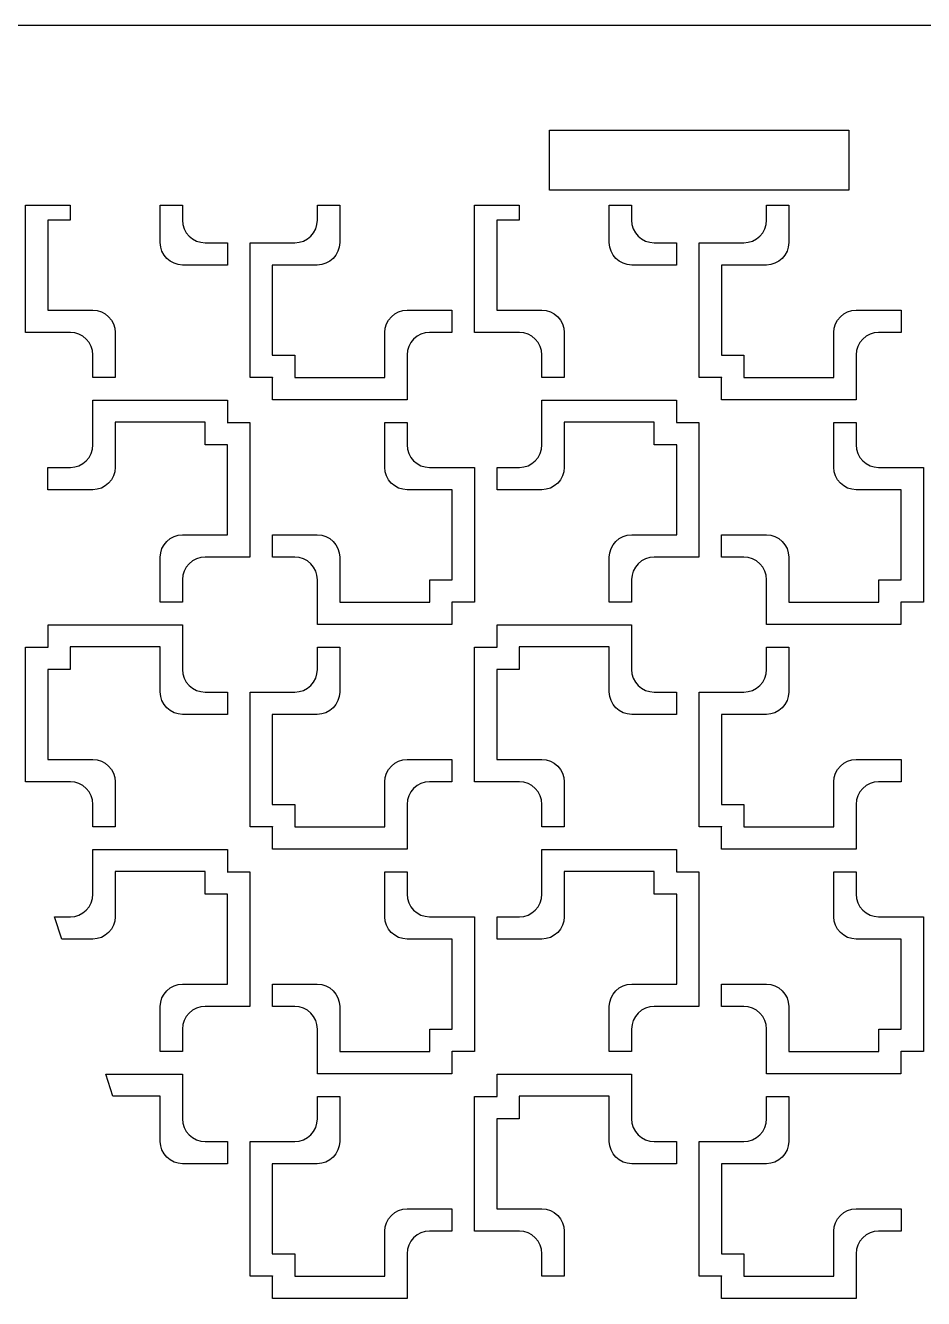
# Model space of a CAD drawing. Header units: metres. Extents: x 20 to 1108, y 20 to 485.
# Drawn here: x 440.8 to 500.8, y 165.8 to 250.8 of the extents above; entities that cross this region are included whole.
import ezdxf

# ---------------------------------------------------------------- set-up
doc = ezdxf.new("R2010")
doc.units = ezdxf.units.M

msp = doc.modelspace()

# ---------------------------------------------------------------- linework, layer by layer
for p, q in [((560.772, 250.826), (410.772, 250.826)), ((475.772, 239.826), (475.772, 243.826)), ((475.772, 243.826), (495.772, 243.826)), ((495.772, 243.826), (495.772, 239.826)), ((495.772, 239.826), (475.772, 239.826)), ((440.779, 230.332), (440.779, 238.826)), ((440.779, 238.826), (443.765, 238.826)), ((443.765, 238.826), (443.765, 237.833)), ((449.779, 236.327), (449.778, 238.826)), ((449.778, 238.826), (451.266, 238.826)), ((451.266, 238.826), (451.266, 237.826)), ((460.278, 237.825), (460.278, 238.826)), ((460.278, 238.826), (461.765, 238.826)), ((461.765, 238.826), (461.765, 236.326)), ((470.779, 230.332), (470.779, 238.826)), ((470.779, 238.826), (473.765, 238.826)), ((473.765, 238.826), (473.765, 237.833)), ((479.779, 236.327), (479.778, 238.826)), ((479.778, 238.826), (481.266, 238.826)), ((481.266, 238.826), (481.266, 237.826)), ((490.278, 237.825), (490.278, 238.826)), ((490.278, 238.826), (491.765, 238.826)), ((491.765, 238.826), (491.765, 236.326)), ((443.765, 237.833), (442.265, 237.832)), ((442.265, 237.832), (442.265, 231.819)), ((451.266, 237.826), (451.294, 237.533)), ((451.294, 237.533), (451.381, 237.25)), ((451.381, 237.25), (451.52, 236.989)), ((460.024, 236.989), (460.163, 237.25)), ((460.163, 237.25), (460.248, 237.533)), ((460.248, 237.533), (460.278, 237.825)), ((473.765, 237.833), (472.265, 237.832)), ((472.265, 237.832), (472.265, 231.819)), ((481.266, 237.826), (481.294, 237.533)), ((481.294, 237.533), (481.381, 237.25)), ((481.381, 237.25), (481.52, 236.989)), ((490.024, 236.989), (490.163, 237.25)), ((490.163, 237.25), (490.248, 237.533)), ((490.248, 237.533), (490.278, 237.825)), ((449.807, 236.035), (449.779, 236.327)), ((451.52, 236.989), (451.707, 236.762)), ((451.707, 236.762), (451.935, 236.574)), ((451.935, 236.574), (452.196, 236.436)), ((452.196, 236.436), (452.479, 236.35)), ((452.479, 236.35), (452.771, 236.32)), ((452.771, 236.32), (454.266, 236.32)), ((454.266, 236.32), (454.266, 234.833)), ((455.779, 227.333), (455.779, 236.32)), ((455.779, 236.32), (458.772, 236.32)), ((458.772, 236.32), (459.065, 236.349)), ((459.065, 236.349), (459.348, 236.436)), ((459.348, 236.436), (459.609, 236.574)), ((459.609, 236.574), (459.836, 236.762)), ((459.836, 236.762), (460.024, 236.989)), ((461.765, 236.326), (461.737, 236.034)), ((479.807, 236.035), (479.779, 236.327)), ((481.52, 236.989), (481.707, 236.762)), ((481.707, 236.762), (481.935, 236.574)), ((481.935, 236.574), (482.196, 236.436)), ((482.196, 236.436), (482.479, 236.35)), ((482.479, 236.35), (482.771, 236.32)), ((482.771, 236.32), (484.266, 236.32)), ((484.266, 236.32), (484.266, 234.833)), ((485.779, 227.333), (485.779, 236.32)), ((485.779, 236.32), (488.772, 236.32)), ((488.772, 236.32), (489.065, 236.349)), ((489.065, 236.349), (489.348, 236.436)), ((489.348, 236.436), (489.609, 236.574)), ((489.609, 236.574), (489.836, 236.762)), ((489.836, 236.762), (490.024, 236.989)), ((491.765, 236.326), (491.737, 236.034)), ((449.892, 235.755), (449.807, 236.035)), ((450.03, 235.497), (449.892, 235.755)), ((450.215, 235.271), (450.03, 235.497)), ((461.514, 235.496), (461.329, 235.27)), ((461.652, 235.755), (461.514, 235.496)), ((461.737, 236.034), (461.652, 235.755)), ((479.892, 235.755), (479.807, 236.035)), ((480.03, 235.497), (479.892, 235.755)), ((480.215, 235.271), (480.03, 235.497)), ((491.514, 235.496), (491.329, 235.27)), ((491.652, 235.755), (491.514, 235.496)), ((491.737, 236.034), (491.652, 235.755)), ((450.442, 235.085), (450.215, 235.271)), ((450.701, 234.946), (450.442, 235.085)), ((450.98, 234.861), (450.701, 234.946)), ((451.272, 234.833), (450.98, 234.861)), ((454.266, 234.833), (451.272, 234.833)), ((460.271, 234.833), (457.265, 234.832)), ((457.265, 234.832), (457.265, 228.82)), ((460.563, 234.861), (460.271, 234.833)), ((460.843, 234.946), (460.563, 234.861)), ((461.102, 235.084), (460.843, 234.946)), ((461.329, 235.27), (461.102, 235.084)), ((480.442, 235.085), (480.215, 235.271)), ((480.701, 234.946), (480.442, 235.085)), ((480.98, 234.861), (480.701, 234.946)), ((481.272, 234.833), (480.98, 234.861)), ((484.266, 234.833), (481.272, 234.833)), ((490.271, 234.833), (487.265, 234.832)), ((487.265, 234.832), (487.265, 228.82)), ((490.563, 234.861), (490.271, 234.833)), ((490.843, 234.946), (490.563, 234.861)), ((491.102, 235.084), (490.843, 234.946)), ((491.329, 235.27), (491.102, 235.084)), ((442.265, 231.819), (445.272, 231.819)), ((445.272, 231.819), (445.564, 231.791)), ((445.564, 231.791), (445.843, 231.706)), ((445.843, 231.706), (446.102, 231.568)), ((446.102, 231.568), (446.329, 231.382)), ((446.329, 231.382), (446.514, 231.155)), ((465.031, 231.156), (465.216, 231.383)), ((465.216, 231.383), (465.442, 231.568)), ((465.442, 231.568), (465.701, 231.706)), ((465.701, 231.706), (465.981, 231.791)), ((465.981, 231.791), (466.273, 231.819)), ((466.273, 231.819), (469.266, 231.819)), ((469.266, 231.819), (469.266, 230.332)), ((472.265, 231.819), (475.272, 231.819)), ((475.272, 231.819), (475.564, 231.791)), ((475.564, 231.791), (475.843, 231.706)), ((475.843, 231.706), (476.102, 231.568)), ((476.102, 231.568), (476.329, 231.382)), ((476.329, 231.382), (476.514, 231.155)), ((495.031, 231.156), (495.216, 231.383)), ((495.216, 231.383), (495.442, 231.568)), ((495.442, 231.568), (495.701, 231.706)), ((495.701, 231.706), (495.981, 231.791)), ((495.981, 231.791), (496.273, 231.819)), ((496.273, 231.819), (499.266, 231.819)), ((499.266, 231.819), (499.266, 230.332)), ((443.773, 230.332), (440.779, 230.332)), ((444.065, 230.303), (443.773, 230.332)), ((446.514, 231.155), (446.652, 230.898)), ((446.652, 230.898), (446.737, 230.617)), ((446.737, 230.617), (446.765, 230.325)), ((464.779, 230.326), (464.807, 230.618)), ((464.807, 230.618), (464.892, 230.898)), ((464.892, 230.898), (465.031, 231.156)), ((467.772, 230.332), (467.479, 230.304)), ((469.266, 230.332), (467.772, 230.332)), ((473.773, 230.332), (470.779, 230.332)), ((474.065, 230.303), (473.773, 230.332)), ((476.514, 231.155), (476.652, 230.898)), ((476.652, 230.898), (476.737, 230.617)), ((476.737, 230.617), (476.765, 230.325)), ((494.779, 230.326), (494.807, 230.618)), ((494.807, 230.618), (494.892, 230.898)), ((494.892, 230.898), (495.031, 231.156)), ((497.772, 230.332), (497.479, 230.304)), ((499.266, 230.332), (497.772, 230.332)), ((444.348, 230.217), (444.065, 230.303)), ((444.609, 230.078), (444.348, 230.217)), ((444.836, 229.891), (444.609, 230.078)), ((445.024, 229.663), (444.836, 229.891)), ((445.163, 229.402), (445.024, 229.663)), ((446.765, 230.325), (446.765, 227.332)), ((464.779, 227.319), (464.779, 230.326)), ((466.52, 229.663), (466.381, 229.402)), ((466.707, 229.891), (466.52, 229.663)), ((466.935, 230.078), (466.707, 229.891)), ((467.196, 230.217), (466.935, 230.078)), ((467.479, 230.304), (467.196, 230.217)), ((474.348, 230.217), (474.065, 230.303)), ((474.609, 230.078), (474.348, 230.217)), ((474.836, 229.891), (474.609, 230.078)), ((475.024, 229.663), (474.836, 229.891)), ((475.163, 229.402), (475.024, 229.663)), ((476.765, 230.325), (476.765, 227.332)), ((494.779, 227.319), (494.779, 230.326)), ((496.52, 229.663), (496.381, 229.402)), ((496.707, 229.891), (496.52, 229.663)), ((496.935, 230.078), (496.707, 229.891)), ((497.196, 230.217), (496.935, 230.078)), ((497.479, 230.304), (497.196, 230.217)), ((445.249, 229.119), (445.163, 229.402)), ((445.278, 228.826), (445.249, 229.119)), ((445.278, 227.332), (445.278, 228.826)), ((457.265, 228.82), (458.765, 228.819)), ((458.765, 228.819), (458.766, 227.319)), ((466.295, 229.119), (466.266, 228.827)), ((466.266, 228.827), (466.266, 225.833)), ((466.381, 229.402), (466.295, 229.119)), ((475.249, 229.119), (475.163, 229.402)), ((475.278, 228.826), (475.249, 229.119)), ((475.278, 227.332), (475.278, 228.826)), ((487.265, 228.82), (488.765, 228.819)), ((488.765, 228.819), (488.766, 227.319)), ((496.295, 229.119), (496.266, 228.827)), ((496.266, 228.827), (496.266, 225.833)), ((496.381, 229.402), (496.295, 229.119)), ((446.765, 227.332), (445.278, 227.332)), ((457.27, 227.333), (455.779, 227.333)), ((457.279, 227.341), (457.27, 227.333)), ((457.279, 227.333), (457.279, 227.341)), ((457.279, 227.324), (457.287, 227.333)), ((457.287, 227.333), (457.279, 227.333)), ((457.279, 225.833), (457.279, 227.324)), ((458.766, 227.319), (464.779, 227.319)), ((476.765, 227.332), (475.278, 227.332)), ((487.27, 227.333), (485.779, 227.333)), ((487.279, 227.341), (487.27, 227.333)), ((487.279, 227.333), (487.279, 227.341)), ((487.279, 227.324), (487.287, 227.333)), ((487.287, 227.333), (487.279, 227.333)), ((487.279, 225.833), (487.279, 227.324)), ((488.766, 227.319), (494.779, 227.319)), ((445.278, 222.825), (445.278, 225.819)), ((445.278, 225.819), (454.265, 225.819)), ((454.265, 225.819), (454.265, 224.328)), ((466.266, 225.833), (457.279, 225.833)), ((475.278, 222.825), (475.278, 225.819)), ((475.278, 225.819), (484.265, 225.819)), ((484.265, 225.819), (484.265, 224.328)), ((496.266, 225.833), (487.279, 225.833)), ((452.778, 224.333), (446.765, 224.333)), ((446.765, 224.333), (446.765, 221.326)), ((452.779, 222.833), (452.778, 224.333)), ((454.265, 224.328), (454.257, 224.319)), ((454.257, 224.319), (454.265, 224.319)), ((454.265, 224.319), (454.265, 224.312)), ((454.265, 224.312), (454.274, 224.319)), ((454.274, 224.319), (455.765, 224.319)), ((455.765, 224.319), (455.765, 215.332)), ((464.779, 221.327), (464.779, 224.32)), ((464.779, 224.32), (466.266, 224.32)), ((466.266, 224.32), (466.266, 222.826)), ((482.778, 224.333), (476.765, 224.333)), ((476.765, 224.333), (476.765, 221.326)), ((482.779, 222.833), (482.778, 224.333)), ((484.265, 224.328), (484.257, 224.319)), ((484.257, 224.319), (484.265, 224.319)), ((484.265, 224.319), (484.265, 224.312)), ((484.265, 224.312), (484.274, 224.319)), ((484.274, 224.319), (485.765, 224.319)), ((485.765, 224.319), (485.765, 215.332)), ((494.779, 221.327), (494.779, 224.32)), ((494.779, 224.32), (496.266, 224.32)), ((496.266, 224.32), (496.266, 222.826)), ((445.248, 222.533), (445.278, 222.825)), ((454.279, 222.832), (452.779, 222.833)), ((454.279, 216.82), (454.279, 222.832)), ((466.266, 222.826), (466.294, 222.533)), ((475.248, 222.533), (475.278, 222.825)), ((484.279, 222.832), (482.779, 222.833)), ((484.279, 216.82), (484.279, 222.832)), ((496.266, 222.826), (496.294, 222.533)), ((444.836, 221.762), (445.024, 221.989)), ((445.024, 221.989), (445.163, 222.25)), ((445.163, 222.25), (445.248, 222.533)), ((466.294, 222.533), (466.381, 222.25)), ((466.381, 222.25), (466.52, 221.989)), ((466.52, 221.989), (466.707, 221.762)), ((474.836, 221.762), (475.024, 221.989)), ((475.024, 221.989), (475.163, 222.25)), ((475.163, 222.25), (475.248, 222.533)), ((496.294, 222.533), (496.381, 222.25)), ((496.381, 222.25), (496.52, 221.989)), ((496.52, 221.989), (496.707, 221.762)), ((442.278, 219.833), (442.278, 221.32)), ((442.278, 221.32), (443.772, 221.32)), ((443.772, 221.32), (444.065, 221.349)), ((444.065, 221.349), (444.348, 221.436)), ((444.348, 221.436), (444.609, 221.574)), ((444.609, 221.574), (444.836, 221.762)), ((446.737, 221.034), (446.652, 220.755)), ((446.765, 221.326), (446.737, 221.034)), ((464.807, 221.035), (464.779, 221.327)), ((464.892, 220.755), (464.807, 221.035)), ((466.707, 221.762), (466.935, 221.574)), ((466.935, 221.574), (467.196, 221.436)), ((467.196, 221.436), (467.479, 221.35)), ((467.479, 221.35), (467.771, 221.32)), ((467.771, 221.32), (470.765, 221.32)), ((470.765, 221.32), (470.765, 212.333)), ((472.278, 219.833), (472.278, 221.32)), ((472.278, 221.32), (473.772, 221.32)), ((473.772, 221.32), (474.065, 221.349)), ((474.065, 221.349), (474.348, 221.436)), ((474.348, 221.436), (474.609, 221.574)), ((474.609, 221.574), (474.836, 221.762)), ((476.737, 221.034), (476.652, 220.755)), ((476.765, 221.326), (476.737, 221.034)), ((494.807, 221.035), (494.779, 221.327)), ((494.892, 220.755), (494.807, 221.035)), ((496.707, 221.762), (496.935, 221.574)), ((496.935, 221.574), (497.196, 221.436)), ((497.196, 221.436), (497.479, 221.35)), ((497.479, 221.35), (497.771, 221.32)), ((497.771, 221.32), (500.765, 221.32)), ((500.765, 221.32), (500.765, 212.333)), ((446.329, 220.27), (446.102, 220.084)), ((446.514, 220.496), (446.329, 220.27)), ((446.652, 220.755), (446.514, 220.496)), ((465.03, 220.497), (464.892, 220.755)), ((465.215, 220.271), (465.03, 220.497)), ((465.442, 220.085), (465.215, 220.271)), ((476.329, 220.27), (476.102, 220.084)), ((476.514, 220.496), (476.329, 220.27)), ((476.652, 220.755), (476.514, 220.496)), ((495.03, 220.497), (494.892, 220.755)), ((495.215, 220.271), (495.03, 220.497)), ((495.442, 220.085), (495.215, 220.271)), ((445.271, 219.833), (442.278, 219.833)), ((445.563, 219.861), (445.271, 219.833)), ((445.843, 219.946), (445.563, 219.861)), ((446.102, 220.084), (445.843, 219.946)), ((465.701, 219.946), (465.442, 220.085)), ((465.98, 219.861), (465.701, 219.946)), ((466.272, 219.833), (465.98, 219.861)), ((469.279, 219.833), (466.272, 219.833)), ((469.279, 213.82), (469.279, 219.833)), ((475.271, 219.833), (472.278, 219.833)), ((475.563, 219.861), (475.271, 219.833)), ((475.843, 219.946), (475.563, 219.861)), ((476.102, 220.084), (475.843, 219.946)), ((495.701, 219.946), (495.442, 220.085)), ((495.98, 219.861), (495.701, 219.946)), ((496.272, 219.833), (495.98, 219.861)), ((499.279, 219.833), (496.272, 219.833)), ((499.279, 213.82), (499.279, 219.833)), ((450.701, 216.706), (450.981, 216.791)), ((450.981, 216.791), (451.273, 216.819)), ((451.273, 216.819), (454.279, 216.82)), ((457.278, 215.332), (457.278, 216.819)), ((457.278, 216.819), (460.272, 216.819)), ((460.272, 216.819), (460.564, 216.791)), ((460.564, 216.791), (460.843, 216.706)), ((480.701, 216.706), (480.981, 216.791)), ((480.981, 216.791), (481.273, 216.819)), ((481.273, 216.819), (484.279, 216.82)), ((487.278, 215.332), (487.278, 216.819)), ((487.278, 216.819), (490.272, 216.819)), ((490.272, 216.819), (490.564, 216.791)), ((490.564, 216.791), (490.843, 216.706)), ((449.807, 215.618), (449.892, 215.898)), ((449.892, 215.898), (450.031, 216.156)), ((450.031, 216.156), (450.216, 216.383)), ((450.216, 216.383), (450.442, 216.568)), ((450.442, 216.568), (450.701, 216.706)), ((460.843, 216.706), (461.102, 216.568)), ((461.102, 216.568), (461.329, 216.382)), ((461.329, 216.382), (461.514, 216.155)), ((461.514, 216.155), (461.652, 215.898)), ((461.652, 215.898), (461.737, 215.617)), ((479.807, 215.618), (479.892, 215.898)), ((479.892, 215.898), (480.031, 216.156)), ((480.031, 216.156), (480.216, 216.383)), ((480.216, 216.383), (480.442, 216.568)), ((480.442, 216.568), (480.701, 216.706)), ((490.843, 216.706), (491.102, 216.568)), ((491.102, 216.568), (491.329, 216.382)), ((491.329, 216.382), (491.514, 216.155)), ((491.514, 216.155), (491.652, 215.898)), ((491.652, 215.898), (491.737, 215.617)), ((449.779, 215.326), (449.807, 215.618)), ((449.779, 212.332), (449.779, 215.326)), ((451.935, 215.078), (451.707, 214.891)), ((452.196, 215.217), (451.935, 215.078)), ((452.479, 215.304), (452.196, 215.217)), ((452.772, 215.332), (452.479, 215.304)), ((455.765, 215.332), (452.772, 215.332)), ((458.773, 215.332), (457.278, 215.332)), ((459.065, 215.303), (458.773, 215.332)), ((459.348, 215.217), (459.065, 215.303)), ((459.609, 215.078), (459.348, 215.217)), ((459.836, 214.891), (459.609, 215.078)), ((461.737, 215.617), (461.765, 215.325)), ((461.765, 215.325), (461.766, 212.319)), ((479.779, 215.326), (479.807, 215.618)), ((479.779, 212.332), (479.779, 215.326)), ((481.935, 215.078), (481.707, 214.891)), ((482.196, 215.217), (481.935, 215.078)), ((482.479, 215.304), (482.196, 215.217)), ((482.772, 215.332), (482.479, 215.304)), ((485.765, 215.332), (482.772, 215.332)), ((488.773, 215.332), (487.278, 215.332)), ((489.065, 215.303), (488.773, 215.332)), ((489.348, 215.217), (489.065, 215.303)), ((489.609, 215.078), (489.348, 215.217)), ((489.836, 214.891), (489.609, 215.078)), ((491.737, 215.617), (491.765, 215.325)), ((491.765, 215.325), (491.766, 212.319)), ((451.381, 214.402), (451.295, 214.119)), ((451.52, 214.663), (451.381, 214.402)), ((451.707, 214.891), (451.52, 214.663)), ((460.024, 214.663), (459.836, 214.891)), ((460.163, 214.402), (460.024, 214.663)), ((460.249, 214.119), (460.163, 214.402)), ((481.381, 214.402), (481.295, 214.119)), ((481.52, 214.663), (481.381, 214.402)), ((481.707, 214.891), (481.52, 214.663)), ((490.024, 214.663), (489.836, 214.891)), ((490.163, 214.402), (490.024, 214.663)), ((490.249, 214.119), (490.163, 214.402)), ((451.295, 214.119), (451.266, 213.827)), ((451.266, 213.827), (451.266, 212.332)), ((460.278, 213.826), (460.249, 214.119)), ((460.278, 210.833), (460.278, 213.826)), ((467.778, 212.319), (467.779, 213.819)), ((467.779, 213.819), (469.279, 213.82)), ((481.295, 214.119), (481.266, 213.827)), ((481.266, 213.827), (481.266, 212.332)), ((490.278, 213.826), (490.249, 214.119)), ((490.278, 210.833), (490.278, 213.826)), ((497.778, 212.319), (497.779, 213.819)), ((497.779, 213.819), (499.279, 213.82)), ((451.266, 212.332), (449.779, 212.332)), ((461.766, 212.319), (467.778, 212.319)), ((469.265, 212.333), (469.257, 212.333)), ((469.257, 212.333), (469.265, 212.324)), ((469.274, 212.333), (469.265, 212.341)), ((469.265, 212.341), (469.265, 212.333)), ((469.265, 212.324), (469.265, 210.833)), ((470.765, 212.333), (469.274, 212.333)), ((481.266, 212.332), (479.779, 212.332)), ((491.766, 212.319), (497.778, 212.319)), ((499.265, 212.333), (499.257, 212.333)), ((499.257, 212.333), (499.265, 212.324)), ((499.274, 212.333), (499.265, 212.341)), ((499.265, 212.341), (499.265, 212.333)), ((499.265, 212.324), (499.265, 210.833)), ((500.765, 212.333), (499.274, 212.333)), ((442.279, 209.328), (442.279, 210.819)), ((442.279, 210.819), (451.266, 210.819)), ((451.266, 210.819), (451.266, 207.826)), ((469.265, 210.833), (460.278, 210.833)), ((472.279, 209.328), (472.279, 210.819)), ((472.279, 210.819), (481.266, 210.819)), ((481.266, 210.819), (481.266, 207.826)), ((499.265, 210.833), (490.278, 210.833)), ((440.779, 200.332), (440.779, 209.319)), ((440.779, 209.319), (442.27, 209.319)), ((442.27, 209.319), (442.279, 209.312)), ((442.287, 209.319), (442.279, 209.328)), ((442.279, 209.312), (442.279, 209.319)), ((442.279, 209.319), (442.287, 209.319)), ((443.766, 209.333), (443.765, 207.833)), ((449.778, 209.333), (443.766, 209.333)), ((449.779, 206.327), (449.778, 209.333)), ((460.278, 207.825), (460.278, 209.32)), ((460.278, 209.32), (461.765, 209.32)), ((461.765, 209.32), (461.765, 206.326)), ((470.779, 200.332), (470.779, 209.319)), ((470.779, 209.319), (472.27, 209.319)), ((472.27, 209.319), (472.279, 209.312)), ((472.287, 209.319), (472.279, 209.328)), ((472.279, 209.312), (472.279, 209.319)), ((472.279, 209.319), (472.287, 209.319)), ((473.766, 209.333), (473.765, 207.833)), ((479.778, 209.333), (473.766, 209.333)), ((479.779, 206.327), (479.778, 209.333)), ((490.278, 207.825), (490.278, 209.32)), ((490.278, 209.32), (491.765, 209.32)), ((491.765, 209.32), (491.765, 206.326)), ((443.765, 207.833), (442.265, 207.832)), ((442.265, 207.832), (442.265, 201.819)), ((451.266, 207.826), (451.294, 207.533)), ((451.294, 207.533), (451.381, 207.25)), ((460.163, 207.25), (460.248, 207.533)), ((460.248, 207.533), (460.278, 207.825)), ((473.765, 207.833), (472.265, 207.832)), ((472.265, 207.832), (472.265, 201.819)), ((481.266, 207.826), (481.294, 207.533)), ((481.294, 207.533), (481.381, 207.25)), ((490.163, 207.25), (490.248, 207.533)), ((490.248, 207.533), (490.278, 207.825)), ((451.381, 207.25), (451.52, 206.989)), ((451.52, 206.989), (451.707, 206.762)), ((451.707, 206.762), (451.935, 206.574)), ((451.935, 206.574), (452.196, 206.436)), ((459.348, 206.436), (459.609, 206.574)), ((459.609, 206.574), (459.836, 206.762)), ((459.836, 206.762), (460.024, 206.989)), ((460.024, 206.989), (460.163, 207.25)), ((481.381, 207.25), (481.52, 206.989)), ((481.52, 206.989), (481.707, 206.762)), ((481.707, 206.762), (481.935, 206.574)), ((481.935, 206.574), (482.196, 206.436)), ((489.348, 206.436), (489.609, 206.574)), ((489.609, 206.574), (489.836, 206.762)), ((489.836, 206.762), (490.024, 206.989)), ((490.024, 206.989), (490.163, 207.25)), ((449.807, 206.035), (449.779, 206.327)), ((449.892, 205.755), (449.807, 206.035)), ((450.03, 205.497), (449.892, 205.755)), ((452.196, 206.436), (452.479, 206.35)), ((452.479, 206.35), (452.771, 206.32)), ((452.771, 206.32), (454.266, 206.32)), ((454.266, 206.32), (454.266, 204.833)), ((455.779, 197.333), (455.779, 206.32)), ((455.779, 206.32), (458.772, 206.32)), ((458.772, 206.32), (459.065, 206.349)), ((459.065, 206.349), (459.348, 206.436)), ((461.652, 205.755), (461.514, 205.496)), ((461.737, 206.034), (461.652, 205.755)), ((461.765, 206.326), (461.737, 206.034)), ((479.807, 206.035), (479.779, 206.327)), ((479.892, 205.755), (479.807, 206.035)), ((480.03, 205.497), (479.892, 205.755)), ((482.196, 206.436), (482.479, 206.35)), ((482.479, 206.35), (482.771, 206.32)), ((482.771, 206.32), (484.266, 206.32)), ((484.266, 206.32), (484.266, 204.833)), ((485.779, 197.333), (485.779, 206.32)), ((485.779, 206.32), (488.772, 206.32)), ((488.772, 206.32), (489.065, 206.349)), ((489.065, 206.349), (489.348, 206.436)), ((491.652, 205.755), (491.514, 205.496)), ((491.737, 206.034), (491.652, 205.755)), ((491.765, 206.326), (491.737, 206.034)), ((450.215, 205.271), (450.03, 205.497)), ((450.442, 205.085), (450.215, 205.271)), ((450.701, 204.946), (450.442, 205.085)), ((450.98, 204.861), (450.701, 204.946)), ((451.272, 204.833), (450.98, 204.861)), ((460.563, 204.861), (460.271, 204.833)), ((460.843, 204.946), (460.563, 204.861)), ((461.102, 205.084), (460.843, 204.946)), ((461.329, 205.27), (461.102, 205.084)), ((461.514, 205.496), (461.329, 205.27)), ((480.215, 205.271), (480.03, 205.497)), ((480.442, 205.085), (480.215, 205.271)), ((480.701, 204.946), (480.442, 205.085)), ((480.98, 204.861), (480.701, 204.946)), ((481.272, 204.833), (480.98, 204.861)), ((490.563, 204.861), (490.271, 204.833)), ((490.843, 204.946), (490.563, 204.861)), ((491.102, 205.084), (490.843, 204.946)), ((491.329, 205.27), (491.102, 205.084)), ((491.514, 205.496), (491.329, 205.27)), ((454.266, 204.833), (451.272, 204.833)), ((460.271, 204.833), (457.265, 204.832)), ((457.265, 204.832), (457.265, 198.82)), ((484.266, 204.833), (481.272, 204.833)), ((490.271, 204.833), (487.265, 204.832)), ((487.265, 204.832), (487.265, 198.82)), ((442.265, 201.819), (445.272, 201.819)), ((445.272, 201.819), (445.564, 201.791)), ((445.564, 201.791), (445.843, 201.706)), ((445.843, 201.706), (446.102, 201.568)), ((446.102, 201.568), (446.329, 201.382)), ((465.216, 201.383), (465.442, 201.568)), ((465.442, 201.568), (465.701, 201.706)), ((465.701, 201.706), (465.981, 201.791)), ((465.981, 201.791), (466.273, 201.819)), ((466.273, 201.819), (469.266, 201.819)), ((469.266, 201.819), (469.266, 200.332)), ((472.265, 201.819), (475.272, 201.819)), ((475.272, 201.819), (475.564, 201.791)), ((475.564, 201.791), (475.843, 201.706)), ((475.843, 201.706), (476.102, 201.568)), ((476.102, 201.568), (476.329, 201.382)), ((495.216, 201.383), (495.442, 201.568)), ((495.442, 201.568), (495.701, 201.706)), ((495.701, 201.706), (495.981, 201.791)), ((495.981, 201.791), (496.273, 201.819)), ((496.273, 201.819), (499.266, 201.819)), ((499.266, 201.819), (499.266, 200.332)), ((446.329, 201.382), (446.514, 201.155)), ((446.514, 201.155), (446.652, 200.898)), ((446.652, 200.898), (446.737, 200.617)), ((446.737, 200.617), (446.765, 200.325)), ((464.779, 200.326), (464.807, 200.618)), ((464.807, 200.618), (464.892, 200.898)), ((464.892, 200.898), (465.031, 201.156)), ((465.031, 201.156), (465.216, 201.383)), ((476.329, 201.382), (476.514, 201.155)), ((476.514, 201.155), (476.652, 200.898)), ((476.652, 200.898), (476.737, 200.617)), ((476.737, 200.617), (476.765, 200.325)), ((494.779, 200.326), (494.807, 200.618)), ((494.807, 200.618), (494.892, 200.898)), ((494.892, 200.898), (495.031, 201.156)), ((495.031, 201.156), (495.216, 201.383)), ((443.773, 200.332), (440.779, 200.332)), ((444.065, 200.303), (443.773, 200.332)), ((444.348, 200.217), (444.065, 200.303)), ((444.609, 200.078), (444.348, 200.217)), ((444.836, 199.891), (444.609, 200.078)), ((445.024, 199.663), (444.836, 199.891)), ((446.765, 200.325), (446.765, 197.332)), ((464.779, 197.319), (464.779, 200.326)), ((466.707, 199.891), (466.52, 199.663)), ((466.935, 200.078), (466.707, 199.891)), ((467.196, 200.217), (466.935, 200.078)), ((467.479, 200.304), (467.196, 200.217)), ((467.772, 200.332), (467.479, 200.304)), ((469.266, 200.332), (467.772, 200.332)), ((473.773, 200.332), (470.779, 200.332)), ((474.065, 200.303), (473.773, 200.332)), ((474.348, 200.217), (474.065, 200.303)), ((474.609, 200.078), (474.348, 200.217)), ((474.836, 199.891), (474.609, 200.078)), ((475.024, 199.663), (474.836, 199.891)), ((476.765, 200.325), (476.765, 197.332)), ((494.779, 197.319), (494.779, 200.326)), ((496.707, 199.891), (496.52, 199.663)), ((496.935, 200.078), (496.707, 199.891)), ((497.196, 200.217), (496.935, 200.078)), ((497.479, 200.304), (497.196, 200.217)), ((497.772, 200.332), (497.479, 200.304)), ((499.266, 200.332), (497.772, 200.332)), ((445.163, 199.402), (445.024, 199.663)), ((445.249, 199.119), (445.163, 199.402)), ((445.278, 198.826), (445.249, 199.119)), ((466.295, 199.119), (466.266, 198.827)), ((466.381, 199.402), (466.295, 199.119)), ((466.52, 199.663), (466.381, 199.402)), ((475.163, 199.402), (475.024, 199.663)), ((475.249, 199.119), (475.163, 199.402)), ((475.278, 198.826), (475.249, 199.119)), ((496.295, 199.119), (496.266, 198.827)), ((496.381, 199.402), (496.295, 199.119)), ((496.52, 199.663), (496.381, 199.402)), ((445.278, 197.332), (445.278, 198.826)), ((457.265, 198.82), (458.765, 198.819)), ((458.765, 198.819), (458.766, 197.319)), ((466.266, 198.827), (466.266, 195.833)), ((475.278, 197.332), (475.278, 198.826)), ((487.265, 198.82), (488.765, 198.819)), ((488.765, 198.819), (488.766, 197.319)), ((496.266, 198.827), (496.266, 195.833)), ((446.765, 197.332), (445.278, 197.332)), ((457.27, 197.333), (455.779, 197.333)), ((457.279, 197.341), (457.27, 197.333)), ((457.279, 197.333), (457.279, 197.341)), ((457.279, 197.324), (457.287, 197.333)), ((457.287, 197.333), (457.279, 197.333)), ((457.279, 195.833), (457.279, 197.324)), ((458.766, 197.319), (464.779, 197.319)), ((476.765, 197.332), (475.278, 197.332)), ((487.27, 197.333), (485.779, 197.333)), ((487.279, 197.341), (487.27, 197.333)), ((487.279, 197.333), (487.279, 197.341)), ((487.279, 197.324), (487.287, 197.333)), ((487.287, 197.333), (487.279, 197.333)), ((487.279, 195.833), (487.279, 197.324)), ((488.766, 197.319), (494.779, 197.319)), ((445.278, 192.825), (445.278, 195.819)), ((445.278, 195.819), (454.265, 195.819)), ((454.265, 195.819), (454.265, 194.328)), ((466.266, 195.833), (457.279, 195.833)), ((475.278, 192.825), (475.278, 195.819)), ((475.278, 195.819), (484.265, 195.819)), ((484.265, 195.819), (484.265, 194.328)), ((496.266, 195.833), (487.279, 195.833)), ((452.778, 194.333), (446.765, 194.333)), ((446.765, 194.333), (446.765, 191.326)), ((452.779, 192.833), (452.778, 194.333)), ((454.265, 194.328), (454.257, 194.319)), ((454.257, 194.319), (454.265, 194.319)), ((454.265, 194.319), (454.265, 194.312)), ((454.265, 194.312), (454.274, 194.319)), ((454.274, 194.319), (455.765, 194.319)), ((455.765, 194.319), (455.765, 185.332)), ((464.779, 191.327), (464.779, 194.32)), ((464.779, 194.32), (466.266, 194.32)), ((466.266, 194.32), (466.266, 192.826)), ((482.778, 194.333), (476.765, 194.333)), ((476.765, 194.333), (476.765, 191.326)), ((482.779, 192.833), (482.778, 194.333)), ((484.265, 194.328), (484.257, 194.319)), ((484.257, 194.319), (484.265, 194.319)), ((484.265, 194.319), (484.265, 194.312)), ((484.265, 194.312), (484.274, 194.319)), ((484.274, 194.319), (485.765, 194.319)), ((485.765, 194.319), (485.765, 185.332)), ((494.779, 191.327), (494.779, 194.32)), ((494.779, 194.32), (496.266, 194.32)), ((496.266, 194.32), (496.266, 192.826)), ((445.024, 191.989), (445.163, 192.25)), ((445.163, 192.25), (445.248, 192.533)), ((445.248, 192.533), (445.278, 192.825)), ((454.279, 192.832), (452.779, 192.833)), ((454.279, 186.82), (454.279, 192.832)), ((466.266, 192.826), (466.294, 192.533)), ((466.294, 192.533), (466.381, 192.25)), ((466.381, 192.25), (466.52, 191.989)), ((475.024, 191.989), (475.163, 192.25)), ((475.163, 192.25), (475.248, 192.533)), ((475.248, 192.533), (475.278, 192.825)), ((484.279, 192.832), (482.779, 192.833)), ((484.279, 186.82), (484.279, 192.832)), ((496.266, 192.826), (496.294, 192.533)), ((496.294, 192.533), (496.381, 192.25)), ((496.381, 192.25), (496.52, 191.989)), ((443.207, 189.833), (442.724, 191.32)), ((442.724, 191.32), (443.772, 191.32)), ((443.772, 191.32), (444.065, 191.349)), ((444.065, 191.349), (444.348, 191.436)), ((444.348, 191.436), (444.609, 191.574)), ((444.609, 191.574), (444.836, 191.762)), ((444.836, 191.762), (445.024, 191.989)), ((446.765, 191.326), (446.737, 191.034)), ((464.807, 191.035), (464.779, 191.327)), ((466.52, 191.989), (466.707, 191.762)), ((466.707, 191.762), (466.935, 191.574)), ((466.935, 191.574), (467.196, 191.436)), ((467.196, 191.436), (467.479, 191.35)), ((467.479, 191.35), (467.771, 191.32)), ((467.771, 191.32), (470.765, 191.32)), ((470.765, 191.32), (470.765, 182.333)), ((472.278, 189.833), (472.278, 191.32)), ((472.278, 191.32), (473.772, 191.32)), ((473.772, 191.32), (474.065, 191.349)), ((474.065, 191.349), (474.348, 191.436)), ((474.348, 191.436), (474.609, 191.574)), ((474.609, 191.574), (474.836, 191.762)), ((474.836, 191.762), (475.024, 191.989)), ((476.765, 191.326), (476.737, 191.034)), ((494.807, 191.035), (494.779, 191.327)), ((496.52, 191.989), (496.707, 191.762)), ((496.707, 191.762), (496.935, 191.574)), ((496.935, 191.574), (497.196, 191.436)), ((497.196, 191.436), (497.479, 191.35)), ((497.479, 191.35), (497.771, 191.32)), ((497.771, 191.32), (500.765, 191.32)), ((500.765, 191.32), (500.765, 182.333)), ((446.514, 190.496), (446.329, 190.27)), ((446.652, 190.755), (446.514, 190.496)), ((446.737, 191.034), (446.652, 190.755)), ((464.892, 190.755), (464.807, 191.035)), ((465.03, 190.497), (464.892, 190.755)), ((465.215, 190.271), (465.03, 190.497)), ((476.514, 190.496), (476.329, 190.27)), ((476.652, 190.755), (476.514, 190.496)), ((476.737, 191.034), (476.652, 190.755)), ((494.892, 190.755), (494.807, 191.035)), ((495.03, 190.497), (494.892, 190.755)), ((495.215, 190.271), (495.03, 190.497)), ((445.271, 189.833), (443.207, 189.833)), ((445.563, 189.861), (445.271, 189.833)), ((445.843, 189.946), (445.563, 189.861)), ((446.102, 190.084), (445.843, 189.946)), ((446.329, 190.27), (446.102, 190.084)), ((465.442, 190.085), (465.215, 190.271)), ((465.701, 189.946), (465.442, 190.085)), ((465.98, 189.861), (465.701, 189.946)), ((466.272, 189.833), (465.98, 189.861)), ((469.279, 189.833), (466.272, 189.833)), ((469.279, 183.82), (469.279, 189.833)), ((475.271, 189.833), (472.278, 189.833)), ((475.563, 189.861), (475.271, 189.833)), ((475.843, 189.946), (475.563, 189.861)), ((476.102, 190.084), (475.843, 189.946)), ((476.329, 190.27), (476.102, 190.084)), ((495.442, 190.085), (495.215, 190.271)), ((495.701, 189.946), (495.442, 190.085)), ((495.98, 189.861), (495.701, 189.946)), ((496.272, 189.833), (495.98, 189.861)), ((499.279, 189.833), (496.272, 189.833)), ((499.279, 183.82), (499.279, 189.833)), ((449.892, 185.898), (450.031, 186.156)), ((450.031, 186.156), (450.216, 186.383)), ((450.216, 186.383), (450.442, 186.568)), ((450.442, 186.568), (450.701, 186.706)), ((450.701, 186.706), (450.981, 186.791)), ((450.981, 186.791), (451.273, 186.819)), ((451.273, 186.819), (454.279, 186.82)), ((457.278, 185.332), (457.278, 186.819)), ((457.278, 186.819), (460.272, 186.819)), ((460.272, 186.819), (460.564, 186.791)), ((460.564, 186.791), (460.843, 186.706)), ((460.843, 186.706), (461.102, 186.568)), ((461.102, 186.568), (461.329, 186.382)), ((461.329, 186.382), (461.514, 186.155)), ((461.514, 186.155), (461.652, 185.898)), ((479.892, 185.898), (480.031, 186.156)), ((480.031, 186.156), (480.216, 186.383)), ((480.216, 186.383), (480.442, 186.568)), ((480.442, 186.568), (480.701, 186.706)), ((480.701, 186.706), (480.981, 186.791)), ((480.981, 186.791), (481.273, 186.819)), ((481.273, 186.819), (484.279, 186.82)), ((487.278, 185.332), (487.278, 186.819)), ((487.278, 186.819), (490.272, 186.819)), ((490.272, 186.819), (490.564, 186.791)), ((490.564, 186.791), (490.843, 186.706)), ((490.843, 186.706), (491.102, 186.568)), ((491.102, 186.568), (491.329, 186.382)), ((491.329, 186.382), (491.514, 186.155)), ((491.514, 186.155), (491.652, 185.898)), ((449.779, 185.326), (449.807, 185.618)), ((449.779, 182.332), (449.779, 185.326)), ((449.807, 185.618), (449.892, 185.898)), ((452.479, 185.304), (452.196, 185.217)), ((452.772, 185.332), (452.479, 185.304)), ((455.765, 185.332), (452.772, 185.332)), ((458.773, 185.332), (457.278, 185.332)), ((459.065, 185.303), (458.773, 185.332)), ((459.348, 185.217), (459.065, 185.303)), ((461.652, 185.898), (461.737, 185.617)), ((461.737, 185.617), (461.765, 185.325)), ((461.765, 185.325), (461.766, 182.319)), ((479.779, 185.326), (479.807, 185.618)), ((479.779, 182.332), (479.779, 185.326)), ((479.807, 185.618), (479.892, 185.898)), ((482.479, 185.304), (482.196, 185.217)), ((482.772, 185.332), (482.479, 185.304)), ((485.765, 185.332), (482.772, 185.332)), ((488.773, 185.332), (487.278, 185.332)), ((489.065, 185.303), (488.773, 185.332)), ((489.348, 185.217), (489.065, 185.303)), ((491.652, 185.898), (491.737, 185.617)), ((491.737, 185.617), (491.765, 185.325)), ((491.765, 185.325), (491.766, 182.319)), ((451.52, 184.663), (451.381, 184.402)), ((451.707, 184.891), (451.52, 184.663)), ((451.935, 185.078), (451.707, 184.891)), ((452.196, 185.217), (451.935, 185.078)), ((459.609, 185.078), (459.348, 185.217)), ((459.836, 184.891), (459.609, 185.078)), ((460.024, 184.663), (459.836, 184.891)), ((460.163, 184.402), (460.024, 184.663)), ((481.52, 184.663), (481.381, 184.402)), ((481.707, 184.891), (481.52, 184.663)), ((481.935, 185.078), (481.707, 184.891)), ((482.196, 185.217), (481.935, 185.078)), ((489.609, 185.078), (489.348, 185.217)), ((489.836, 184.891), (489.609, 185.078)), ((490.024, 184.663), (489.836, 184.891)), ((490.163, 184.402), (490.024, 184.663)), ((451.295, 184.119), (451.266, 183.827)), ((451.266, 183.827), (451.266, 182.332)), ((451.381, 184.402), (451.295, 184.119)), ((460.249, 184.119), (460.163, 184.402)), ((460.278, 183.826), (460.249, 184.119)), ((460.278, 180.833), (460.278, 183.826)), ((467.778, 182.319), (467.779, 183.819)), ((467.779, 183.819), (469.279, 183.82)), ((481.295, 184.119), (481.266, 183.827)), ((481.266, 183.827), (481.266, 182.332)), ((481.381, 184.402), (481.295, 184.119)), ((490.249, 184.119), (490.163, 184.402)), ((490.278, 183.826), (490.249, 184.119)), ((490.278, 180.833), (490.278, 183.826)), ((497.778, 182.319), (497.779, 183.819)), ((497.779, 183.819), (499.279, 183.82)), ((451.266, 182.332), (449.779, 182.332)), ((461.766, 182.319), (467.778, 182.319)), ((469.265, 182.333), (469.257, 182.333)), ((469.257, 182.333), (469.265, 182.324)), ((469.274, 182.333), (469.265, 182.341)), ((469.265, 182.341), (469.265, 182.333)), ((469.265, 182.324), (469.265, 180.833)), ((470.765, 182.333), (469.274, 182.333)), ((481.266, 182.332), (479.779, 182.332)), ((491.766, 182.319), (497.778, 182.319)), ((499.265, 182.333), (499.257, 182.333)), ((499.257, 182.333), (499.265, 182.324)), ((499.274, 182.333), (499.265, 182.341)), ((499.265, 182.341), (499.265, 182.333)), ((499.265, 182.324), (499.265, 180.833)), ((500.765, 182.333), (499.274, 182.333)), ((446.619, 179.333), (446.136, 180.819)), ((446.136, 180.819), (451.266, 180.819)), ((451.266, 180.819), (451.266, 177.826)), ((469.265, 180.833), (460.278, 180.833)), ((472.279, 179.328), (472.279, 180.819)), ((472.279, 180.819), (481.266, 180.819)), ((481.266, 180.819), (481.266, 177.826)), ((499.265, 180.833), (490.278, 180.833)), ((449.778, 179.333), (446.619, 179.333)), ((449.779, 176.327), (449.778, 179.333)), ((460.278, 177.825), (460.278, 179.32)), ((460.278, 179.32), (461.765, 179.32)), ((461.765, 179.32), (461.765, 176.326)), ((470.779, 170.332), (470.779, 179.319)), ((470.779, 179.319), (472.27, 179.319)), ((472.27, 179.319), (472.279, 179.312)), ((472.287, 179.319), (472.279, 179.328)), ((472.279, 179.312), (472.279, 179.319)), ((472.279, 179.319), (472.287, 179.319)), ((473.766, 179.333), (473.765, 177.833)), ((479.778, 179.333), (473.766, 179.333)), ((479.779, 176.327), (479.778, 179.333)), ((490.278, 177.825), (490.278, 179.32)), ((490.278, 179.32), (491.765, 179.32)), ((491.765, 179.32), (491.765, 176.326)), ((451.266, 177.826), (451.294, 177.533)), ((460.248, 177.533), (460.278, 177.825)), ((473.765, 177.833), (472.265, 177.832)), ((472.265, 177.832), (472.265, 171.819)), ((481.266, 177.826), (481.294, 177.533)), ((490.248, 177.533), (490.278, 177.825)), ((451.294, 177.533), (451.381, 177.25)), ((451.381, 177.25), (451.52, 176.989)), ((451.52, 176.989), (451.707, 176.762)), ((459.836, 176.762), (460.024, 176.989)), ((460.024, 176.989), (460.163, 177.25)), ((460.163, 177.25), (460.248, 177.533)), ((481.294, 177.533), (481.381, 177.25)), ((481.381, 177.25), (481.52, 176.989)), ((481.52, 176.989), (481.707, 176.762)), ((489.836, 176.762), (490.024, 176.989)), ((490.024, 176.989), (490.163, 177.25)), ((490.163, 177.25), (490.248, 177.533)), ((449.807, 176.035), (449.779, 176.327)), ((449.892, 175.755), (449.807, 176.035)), ((451.707, 176.762), (451.935, 176.574)), ((451.935, 176.574), (452.196, 176.436)), ((452.196, 176.436), (452.479, 176.35)), ((452.479, 176.35), (452.771, 176.32)), ((452.771, 176.32), (454.266, 176.32)), ((454.266, 176.32), (454.266, 174.833)), ((455.779, 167.333), (455.779, 176.32)), ((455.779, 176.32), (458.772, 176.32)), ((458.772, 176.32), (459.065, 176.349)), ((459.065, 176.349), (459.348, 176.436)), ((459.348, 176.436), (459.609, 176.574)), ((459.609, 176.574), (459.836, 176.762)), ((461.737, 176.034), (461.652, 175.755)), ((461.765, 176.326), (461.737, 176.034)), ((479.807, 176.035), (479.779, 176.327)), ((479.892, 175.755), (479.807, 176.035)), ((481.707, 176.762), (481.935, 176.574)), ((481.935, 176.574), (482.196, 176.436)), ((482.196, 176.436), (482.479, 176.35)), ((482.479, 176.35), (482.771, 176.32)), ((482.771, 176.32), (484.266, 176.32)), ((484.266, 176.32), (484.266, 174.833)), ((485.779, 167.333), (485.779, 176.32)), ((485.779, 176.32), (488.772, 176.32)), ((488.772, 176.32), (489.065, 176.349)), ((489.065, 176.349), (489.348, 176.436)), ((489.348, 176.436), (489.609, 176.574)), ((489.609, 176.574), (489.836, 176.762)), ((491.737, 176.034), (491.652, 175.755)), ((491.765, 176.326), (491.737, 176.034)), ((450.03, 175.497), (449.892, 175.755)), ((450.215, 175.271), (450.03, 175.497)), ((450.442, 175.085), (450.215, 175.271)), ((461.329, 175.27), (461.102, 175.084)), ((461.514, 175.496), (461.329, 175.27)), ((461.652, 175.755), (461.514, 175.496)), ((480.03, 175.497), (479.892, 175.755)), ((480.215, 175.271), (480.03, 175.497)), ((480.442, 175.085), (480.215, 175.271)), ((491.329, 175.27), (491.102, 175.084)), ((491.514, 175.496), (491.329, 175.27)), ((491.652, 175.755), (491.514, 175.496)), ((450.701, 174.946), (450.442, 175.085)), ((450.98, 174.861), (450.701, 174.946)), ((451.272, 174.833), (450.98, 174.861)), ((454.266, 174.833), (451.272, 174.833)), ((460.271, 174.833), (457.265, 174.832)), ((457.265, 174.832), (457.265, 168.82)), ((460.563, 174.861), (460.271, 174.833)), ((460.843, 174.946), (460.563, 174.861)), ((461.102, 175.084), (460.843, 174.946)), ((480.701, 174.946), (480.442, 175.085)), ((480.98, 174.861), (480.701, 174.946)), ((481.272, 174.833), (480.98, 174.861)), ((484.266, 174.833), (481.272, 174.833)), ((490.271, 174.833), (487.265, 174.832)), ((487.265, 174.832), (487.265, 168.82)), ((490.563, 174.861), (490.271, 174.833)), ((490.843, 174.946), (490.563, 174.861)), ((491.102, 175.084), (490.843, 174.946)), ((465.442, 171.568), (465.701, 171.706)), ((465.701, 171.706), (465.981, 171.791)), ((465.981, 171.791), (466.273, 171.819)), ((466.273, 171.819), (469.266, 171.819)), ((469.266, 171.819), (469.266, 170.332)), ((472.265, 171.819), (475.272, 171.819)), ((475.272, 171.819), (475.564, 171.791)), ((475.564, 171.791), (475.843, 171.706)), ((475.843, 171.706), (476.102, 171.568)), ((495.442, 171.568), (495.701, 171.706)), ((495.701, 171.706), (495.981, 171.791)), ((495.981, 171.791), (496.273, 171.819)), ((496.273, 171.819), (499.266, 171.819)), ((499.266, 171.819), (499.266, 170.332)), ((464.807, 170.618), (464.892, 170.898)), ((464.892, 170.898), (465.031, 171.156)), ((465.031, 171.156), (465.216, 171.383)), ((465.216, 171.383), (465.442, 171.568)), ((476.102, 171.568), (476.329, 171.382)), ((476.329, 171.382), (476.514, 171.155)), ((476.514, 171.155), (476.652, 170.898)), ((476.652, 170.898), (476.737, 170.617)), ((494.807, 170.618), (494.892, 170.898)), ((494.892, 170.898), (495.031, 171.156)), ((495.031, 171.156), (495.216, 171.383)), ((495.216, 171.383), (495.442, 171.568)), ((464.779, 170.326), (464.807, 170.618)), ((464.779, 167.319), (464.779, 170.326)), ((466.935, 170.078), (466.707, 169.891)), ((467.196, 170.217), (466.935, 170.078)), ((467.479, 170.304), (467.196, 170.217)), ((467.772, 170.332), (467.479, 170.304)), ((469.266, 170.332), (467.772, 170.332)), ((473.773, 170.332), (470.779, 170.332)), ((474.065, 170.303), (473.773, 170.332)), ((474.348, 170.217), (474.065, 170.303)), ((474.609, 170.078), (474.348, 170.217)), ((474.836, 169.891), (474.609, 170.078)), ((476.737, 170.617), (476.765, 170.325)), ((476.765, 170.325), (476.765, 167.332)), ((494.779, 170.326), (494.807, 170.618)), ((494.779, 167.319), (494.779, 170.326)), ((496.935, 170.078), (496.707, 169.891)), ((497.196, 170.217), (496.935, 170.078)), ((497.479, 170.304), (497.196, 170.217)), ((497.772, 170.332), (497.479, 170.304)), ((499.266, 170.332), (497.772, 170.332)), ((466.381, 169.402), (466.295, 169.119)), ((466.52, 169.663), (466.381, 169.402)), ((466.707, 169.891), (466.52, 169.663)), ((475.024, 169.663), (474.836, 169.891)), ((475.163, 169.402), (475.024, 169.663)), ((475.249, 169.119), (475.163, 169.402)), ((496.381, 169.402), (496.295, 169.119)), ((496.52, 169.663), (496.381, 169.402)), ((496.707, 169.891), (496.52, 169.663)), ((457.265, 168.82), (458.765, 168.819)), ((458.765, 168.819), (458.766, 167.319)), ((466.295, 169.119), (466.266, 168.827)), ((466.266, 168.827), (466.266, 165.833)), ((475.278, 168.826), (475.249, 169.119)), ((475.278, 167.332), (475.278, 168.826)), ((487.265, 168.82), (488.765, 168.819)), ((488.765, 168.819), (488.766, 167.319)), ((496.295, 169.119), (496.266, 168.827)), ((496.266, 168.827), (496.266, 165.833)), ((457.27, 167.333), (455.779, 167.333)), ((457.279, 167.341), (457.27, 167.333)), ((457.279, 167.333), (457.279, 167.341)), ((457.279, 167.324), (457.287, 167.333)), ((457.287, 167.333), (457.279, 167.333)), ((457.279, 165.833), (457.279, 167.324)), ((458.766, 167.319), (464.779, 167.319)), ((476.765, 167.332), (475.278, 167.332)), ((487.27, 167.333), (485.779, 167.333)), ((487.279, 167.341), (487.27, 167.333)), ((487.279, 167.333), (487.279, 167.341)), ((487.279, 167.324), (487.287, 167.333)), ((487.287, 167.333), (487.279, 167.333)), ((487.279, 165.833), (487.279, 167.324)), ((488.766, 167.319), (494.779, 167.319)), ((466.266, 165.833), (457.279, 165.833)), ((496.266, 165.833), (487.279, 165.833))]:
    msp.add_line(p, q)

doc.saveas('drawing.dxf')
